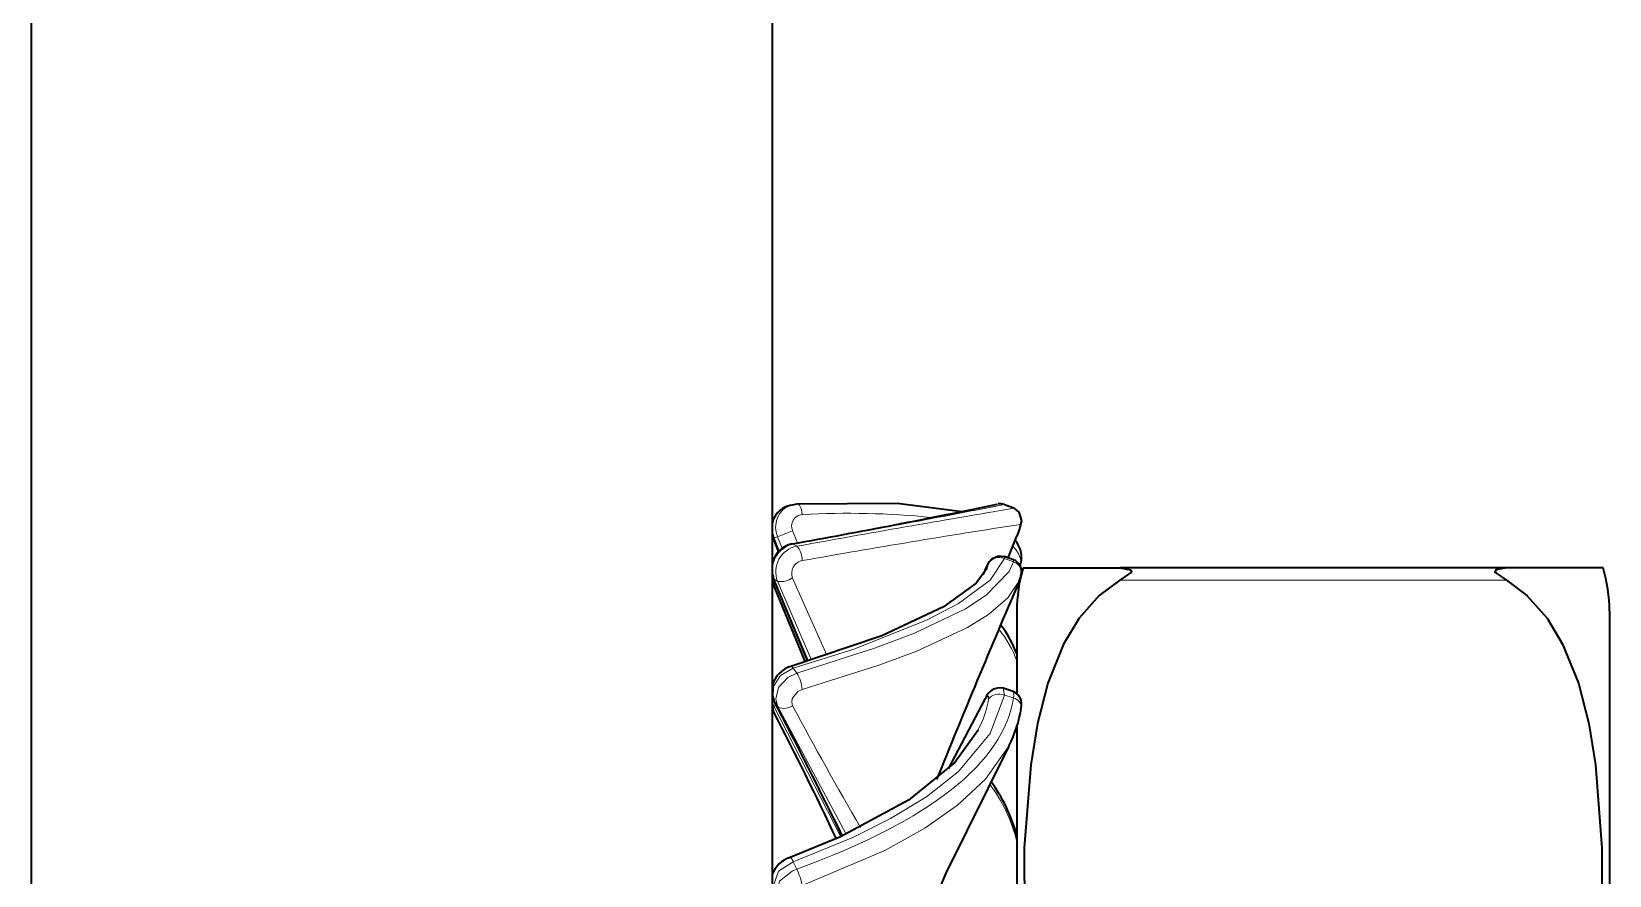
# Model space of a CAD drawing. Extents: x 291 to 834, y 188 to 661.
# Drawn here: x 675.26 to 681.65, y 295.58 to 299 of the extents above; entities that cross this region are included whole.
import ezdxf

# ---------------------------------------------------------------- set-up
doc = ezdxf.new("R2010")
doc.units = 0

msp = doc.modelspace()

# ---------------------------------------------------------------- linework, layer by layer
at = {"color": 7, "lineweight": 35}
for p, q in [((675.2588, 294.0792), (675.2588, 359.8392)), ((675.2588, 294.0792), (675.2588, 359.8392)), ((678.2588, 294.0792), (678.2588, 359.8392))]:
    msp.add_line(p, q, dxfattribs=at)
at = {"color": 7, "lineweight": 35, "ltscale": 0.000394511}
msp.add_line((678.3193, 297.0794), (678.3342, 297.0846), dxfattribs=at)
at = {"color": 7, "lineweight": 35, "ltscale": 0.000674667}
msp.add_line((678.333, 297.0842), (678.3595, 297.0894), dxfattribs=at)
at = {"color": 7, "lineweight": 13, "ltscale": 0.001006}
msp.add_line((679.2358, 297.0709), (679.1984, 297.0855), dxfattribs=at)
at = {"color": 7, "lineweight": 35, "ltscale": 0.001005}
msp.add_line((679.2361, 297.0709), (679.1987, 297.0856), dxfattribs=at)
at = {"color": 7, "lineweight": 35, "ltscale": 0.000342627}
msp.add_line((678.2588, 296.9628), (678.2629, 296.9498), dxfattribs=at)
at = {"color": 7, "lineweight": 13, "ltscale": 8.39649e-05}
msp.add_line((678.2629, 296.9498), (678.2661, 296.9509), dxfattribs=at)
at = {"color": 7, "lineweight": 35, "ltscale": 0.00144}
msp.add_line((678.2839, 296.8961), (678.2629, 296.9498), dxfattribs=at)
at = {"color": 7, "lineweight": 13, "ltscale": 0.000364724}
msp.add_line((678.2661, 296.9509), (678.2801, 296.955), dxfattribs=at)
at = {"color": 7, "lineweight": 13, "ltscale": 0.001404}
msp.add_line((678.2661, 296.9509), (678.2868, 296.8987), dxfattribs=at)
at = {"color": 7, "lineweight": 13, "ltscale": 0.001633}
msp.add_line((678.2801, 296.955), (678.3408, 296.9791), dxfattribs=at)
at = {"color": 7, "lineweight": 13, "ltscale": 0.001243}
msp.add_line((678.2987, 296.9089), (678.2801, 296.955), dxfattribs=at)
at = {"color": 7, "lineweight": 13, "ltscale": 0.001315}
msp.add_line((678.3608, 296.9304), (678.3408, 296.9791), dxfattribs=at)
at = {"color": 7, "lineweight": 13, "ltscale": 0.002361}
msp.add_line((679.2136, 296.8705), (679.2486, 296.9583), dxfattribs=at)
at = {"color": 7, "lineweight": 35, "ltscale": 0.002362}
msp.add_line((679.2136, 296.8705), (679.2487, 296.9583), dxfattribs=at)
at = {"color": 7, "lineweight": 13, "ltscale": 0.00011985}
msp.add_line((678.3389, 296.9265), (678.3436, 296.9255), dxfattribs=at)
at = {"color": 7, "lineweight": 13, "ltscale": 0.000403924}
msp.add_line((678.3436, 296.9255), (678.3575, 296.9173), dxfattribs=at)
at = {"color": 7, "lineweight": 13, "ltscale": 0.000201624}
msp.add_line((679.1984, 296.868), (679.198, 296.876), dxfattribs=at)
at = {"color": 7, "lineweight": 35, "ltscale": 0.000995477}
msp.add_line((679.2354, 296.8622), (679.198, 296.876), dxfattribs=at)
at = {"color": 7, "lineweight": 35, "ltscale": 0.000469639}
msp.add_line((679.119, 296.8183), (679.1116, 296.801), dxfattribs=at)
at = {"color": 7, "lineweight": 13, "ltscale": 0.000406128}
msp.add_line((679.1185, 296.8168), (679.1122, 296.8019), dxfattribs=at)
at = {"color": 7, "lineweight": 13, "ltscale": 0.000408825}
msp.add_line((679.1339, 296.8442), (679.1284, 296.8289), dxfattribs=at)
at = {"color": 7, "lineweight": 13, "ltscale": 0.000996768}
msp.add_line((679.2358, 296.8543), (679.1984, 296.868), dxfattribs=at)
at = {"color": 7, "lineweight": 13, "ltscale": 0.000197217}
msp.add_line((679.2354, 296.8622), (679.2358, 296.8543), dxfattribs=at)
at = {"color": 7, "lineweight": 35, "ltscale": 0.009785}
for p, q in [((679.2746, 296.8292), (679.666, 296.8292)), ((681.6227, 296.8292), (681.2313, 296.8292))]:
    msp.add_line(p, q, dxfattribs=at)
at = {"color": 7, "lineweight": 35, "ltscale": 0.039131}
msp.add_line((681.2313, 296.8292), (679.666, 296.8292), dxfattribs=at)
at = {"color": 7, "lineweight": 35, "ltscale": 0.000363342}
msp.add_line((678.2588, 296.801), (678.2634, 296.7872), dxfattribs=at)
at = {"color": 7, "lineweight": 35, "ltscale": 0.000356345}
msp.add_line((678.2588, 296.7754), (678.2633, 296.7619), dxfattribs=at)
at = {"color": 7, "lineweight": 35, "ltscale": 0.008484}
msp.add_line((678.3928, 296.4482), (678.2633, 296.7619), dxfattribs=at)
at = {"color": 7, "lineweight": 13, "ltscale": 0.000101514}
msp.add_line((678.2634, 296.7872), (678.2661, 296.7842), dxfattribs=at)
at = {"color": 7, "lineweight": 35, "ltscale": 0.009093}
msp.add_line((678.4029, 296.4513), (678.2634, 296.7872), dxfattribs=at)
at = {"color": 7, "lineweight": 13, "ltscale": 0.000413176}
msp.add_line((678.2661, 296.7842), (678.2801, 296.7754), dxfattribs=at)
at = {"color": 7, "lineweight": 13, "ltscale": 0.009005}
msp.add_line((678.2661, 296.7842), (678.4055, 296.4521), dxfattribs=at)
at = {"color": 7, "lineweight": 13, "ltscale": 0.008694}
msp.add_line((678.2661, 296.7712), (678.4009, 296.4506), dxfattribs=at)
at = {"color": 7, "lineweight": 13, "ltscale": 0.008697}
msp.add_line((678.4178, 296.4559), (678.2801, 296.7754), dxfattribs=at)
at = {"color": 7, "lineweight": 13, "ltscale": 0.008554}
msp.add_line((678.4792, 296.4753), (678.3408, 296.7883), dxfattribs=at)
at = {"color": 7, "lineweight": 35, "ltscale": 0.000626425}
msp.add_line((679.2656, 296.7979), (679.2573, 296.7743), dxfattribs=at)
at = {"color": 7, "lineweight": 13, "ltscale": 0.039131}
msp.add_line((681.2313, 296.7792), (679.666, 296.7792), dxfattribs=at)
at = {"color": 7, "lineweight": 35, "ltscale": 0.008369}
msp.add_line((679.2487, 296.6546), (679.2487, 296.3199), dxfattribs=at)
at = {"color": 7, "lineweight": 35, "ltscale": 0.097885}
msp.add_line((681.6486, 296.6546), (681.6486, 292.7392), dxfattribs=at)
at = {"color": 7, "lineweight": 13, "ltscale": 0.000613291}
msp.add_line((678.3436, 296.4235), (678.3575, 296.4033), dxfattribs=at)
at = {"color": 7, "lineweight": 35, "ltscale": 0.000433828}
msp.add_line((678.2587, 296.3093), (678.265, 296.2931), dxfattribs=at)
at = {"color": 7, "lineweight": 35, "ltscale": 0.008068}
msp.add_line((679.1206, 296.3011), (678.9714, 296.015), dxfattribs=at)
at = {"color": 7, "lineweight": 13, "ltscale": 0.000196193}
msp.add_line((679.1185, 296.2935), (679.1206, 296.3011), dxfattribs=at)
at = {"color": 7, "lineweight": 13, "ltscale": 0.000706853}
msp.add_line((679.1984, 296.314), (679.1931, 296.3418), dxfattribs=at)
at = {"color": 7, "lineweight": 35, "ltscale": 0.00097367}
msp.add_line((679.2303, 296.3306), (679.1931, 296.3418), dxfattribs=at)
at = {"color": 7, "lineweight": 13, "ltscale": 0.000975891}
msp.add_line((679.2358, 296.3031), (679.1984, 296.314), dxfattribs=at)
at = {"color": 7, "lineweight": 35, "ltscale": 0.00042008}
msp.add_line((678.2649, 296.2457), (678.2588, 296.2613), dxfattribs=at)
at = {"color": 7, "lineweight": 13, "ltscale": 0.000626133}
msp.add_line((678.2661, 296.2912), (678.2801, 296.2704), dxfattribs=at)
at = {"color": 7, "lineweight": 13, "ltscale": 0.000350092}
msp.add_line((678.2661, 296.2668), (678.2725, 296.2793), dxfattribs=at)
at = {"color": 7, "lineweight": 13, "ltscale": 0.014786}
msp.add_line((678.2661, 296.2668), (678.5359, 295.7405), dxfattribs=at)
at = {"color": 7, "lineweight": 13, "ltscale": 0.014736}
msp.add_line((678.5574, 295.7503), (678.2801, 296.2704), dxfattribs=at)
at = {"color": 7, "lineweight": 13, "ltscale": 0.007749}
msp.add_line((679.1185, 296.2935), (678.9753, 296.0186), dxfattribs=at)
at = {"color": 7, "lineweight": 35, "ltscale": 0.016496}
msp.add_line((679.2487, 296.1852), (679.2487, 295.5254), dxfattribs=at)
at = {"color": 7, "lineweight": 13, "ltscale": 0.000821892}
msp.add_line((678.3436, 295.6388), (678.3575, 295.609), dxfattribs=at)
at = {"color": 7, "lineweight": 35}
for points in [[(678.3595, 297.0894), (678.7645, 297.0911), (679.0268, 297.058)], [(679.2361, 297.0709), (679.2571, 297.0554), (679.2681, 297.0199), (679.2582, 296.983), (679.2487, 296.9583)], [(679.119, 296.8183), (679.1375, 296.8552), (679.1488, 296.8678), (679.1746, 296.8787), (679.198, 296.876)], [(679.1284, 296.8289), (679.0837, 296.7675), (678.9518, 296.6713), (678.7015, 296.5542), (678.3338, 296.4304)], [(679.666, 296.8292), (679.7093, 296.8219), (679.7126, 296.8128), (679.666, 296.7792)], [(681.2313, 296.8292), (681.188, 296.8219), (681.1847, 296.8128), (681.2313, 296.7792)], [(679.666, 296.7792), (679.5829, 296.7183), (679.501, 296.6253), (679.4382, 296.5206), (679.3746, 296.3625), (679.3325, 296.1993), (679.3052, 296.0316), (679.2791, 295.696), (679.2812, 295.1641), (679.3147, 294.809), (679.35, 294.6321), (679.4352, 294.3939), (679.5009, 294.2833), (679.5745, 294.198), (679.666, 294.1292)], [(681.2313, 296.7792), (681.3143, 296.7183), (681.3962, 296.6253), (681.459, 296.5206), (681.5227, 296.3625), (681.5648, 296.1993), (681.5921, 296.0316), (681.6182, 295.696), (681.6161, 295.1641), (681.5826, 294.809), (681.5472, 294.6321), (681.4621, 294.3939), (681.3964, 294.2833), (681.3228, 294.198), (681.2313, 294.1292)], [(679.0916, 296.1716), (678.9978, 296.0416), (678.8105, 295.8884), (678.5347, 295.74), (678.3306, 295.6567)], [(679.2162, 296.1078), (678.9606, 295.59), (678.8463, 295.3162), (678.806, 295.1781)]]:
    msp.add_lwpolyline(points, dxfattribs=at)
at = {"color": 7, "lineweight": 13}
for points in [[(679.1984, 296.868), (679.1406, 296.7799), (679.0131, 296.6849), (678.8832, 296.6171), (678.5887, 296.5009), (678.3436, 296.4235)], [(678.3575, 296.4033), (678.6771, 296.5052), (678.8344, 296.5652), (679.0409, 296.6643), (679.1243, 296.7185), (679.2183, 296.8152), (679.2358, 296.8543)], [(679.1339, 296.8442), (679.1345, 296.8467), (679.1344, 296.8477), (679.1332, 296.8466), (679.1304, 296.8421), (679.1185, 296.8168)], [(678.38, 296.3373), (678.6904, 296.4353), (678.8438, 296.4927), (679.0487, 296.588), (679.1337, 296.6405), (679.2123, 296.7076), (679.2573, 296.7743)], [(678.3436, 296.4235), (678.2924, 296.394), (678.2632, 296.3492), (678.2615, 296.3029), (678.2661, 296.2912)], [(678.2801, 296.2704), (678.2725, 296.2994), (678.2842, 296.3456), (678.3212, 296.386), (678.3575, 296.4033)], [(678.3408, 296.2707), (678.337, 296.2852), (678.3394, 296.3005), (678.3616, 296.3286), (678.38, 296.3373)], [(679.1984, 296.314), (679.1403, 296.1591), (679.0121, 296.0045), (678.8831, 295.9026), (678.7375, 295.8137), (678.5847, 295.7373), (678.3436, 295.6388)], [(679.1339, 296.2975), (679.1344, 296.3069), (679.1339, 296.3087), (679.1326, 296.3099), (679.1315, 296.31), (679.1298, 296.3092), (679.1257, 296.3051), (679.1185, 296.2935)], [(678.38, 295.5431), (678.7142, 295.6853), (678.8759, 295.7751), (679.009, 295.8683), (679.122, 295.9734), (679.2162, 296.1078)], [(678.3436, 295.6388), (678.2831, 295.6012), (678.2618, 295.5384)], [(678.2756, 295.5085), (678.2874, 295.5605), (678.3384, 295.6008), (678.3575, 295.609)]]:
    msp.add_lwpolyline(points, dxfattribs=at)
for centre, radius, start, end in [((678.3554, 296.9901), 0.0969, 112.01514, 203.70314), ((678.3691, 296.9948), 0.097, 112.03621, 204.0707), ((664.8702, 371.2862), 75.5713, 280.269959, 280.929291), ((692.0912, 221.0157), 77.134, 99.593864, 100.256139), ((679.1801, 297.0396), 0.0495, 68.23855, 102.15356), ((679.2172, 297.0243), 0.0502, 338.51365, 68.11443), ((678.3835, 296.9992), 0.0468, 94.43183, 205.2675), ((678.5718, 293.7952), 3.2555, 84.14598, 93.37761), ((685.4317, 257.1239), 40.356, 98.79132, 100.06339), ((679.1028, 297.0363), 0.1646, 331.81953, 349.30276), ((678.3651, 296.8217), 0.1061, 101.67415, 200.79896), ((678.3787, 296.8135), 0.1061, 101.50012, 201.17002), ((678.2883, 296.8597), 0.091, 359.58844, 39.70249), ((679.1389, 296.8254), 0.1315, 18.03165, 44.63754), ((679.222, 296.8835), 0.0453, 337.37991, 17.34731), ((678.3896, 296.8073), 0.0527, 100.61001, 201.32334), ((679.178, 296.8228), 0.0493, 65.65756, 154.09389), ((679.2199, 296.8095), 0.0473, 339.14965, 70.40726), ((679.2029, 296.8598), 0.0615, 341.16872, 5.86441), ((678.354, 296.8082), 0.0953, 184.95567, 202.80776), ((678.2729, 296.7638), 0.00995, 132.69294, 191.08673), ((678.2906, 296.8631), 0.0894, 263.15167, 303.87426), ((678.8762, 296.3252), 0.3934, 18.78091, 40.49155), ((678.3323, 296.4189), 0.0119, 22.43909, 82.80721), ((678.2164, 296.3195), 0.1645, 6.21673, 30.70095), ((678.3155, 296.2949), 0.0567, 169.37058, 209.62126), ((679.1755, 296.2648), 0.0537, 65.07192, 141.8783), ((679.208, 296.3137), 0.0288, 339.14591, 36.973), ((679.2263, 296.2623), 0.0413, 359.00552, 76.75253), ((678.2866, 296.2548), 0.0236, 149.38237, 202.86215), ((645.6468, 279.3165), 36.7716, 26.53585, 27.49196), ((692.6632, 303.938), 16.2454, 208.16166, 210.15128), ((678.7115, 296.3695), 0.4285, 332.48499, 350.31219), ((678.6121, 295.5655), 0.655, 13.6487, 36.50554), ((678.3116, 295.6311), 0.0322, 13.44657, 53.61993), ((678.1052, 295.4854), 0.281, 11.85774, 26.08482)]:
    msp.add_arc(centre, radius, start, end, dxfattribs=at)
at = {"color": 7, "lineweight": 35}
for centre, radius, start, end in [((678.3514, 296.9897), 0.0953, 108.95992, 166.47694), ((673.5975, 323.635), 27.1257, 280.06658, 281.85406), ((679.1802, 297.0383), 0.0508, 68.68176, 98.4245), ((679.1109, 296.8476), 0.1621, 17.77041, 35.74307), ((678.3588, 296.8256), 0.1028, 101.12095, 166.36278), ((679.1651, 296.8743), 0.1029, 339.76963, 12.76622), ((679.2166, 296.8142), 0.0516, 341.62308, 68.66492), ((679.8491, 296.6546), 0.6005, 163.09473, 179.99558), ((681.0482, 296.6546), 0.6005, 0.00441, 16.90527), ((714.2206, 281.7518), 38.0536, 156.74854, 158.05547), ((678.8643, 296.3432), 0.4083, 19.73482, 38.69328), ((678.3643, 296.3248), 0.1099, 106.09365, 164.10376), ((679.1802, 296.282), 0.0616, 77.85735, 162.27926), ((679.2114, 296.2769), 0.0571, 344.55483, 70.56667), ((662.5831, 288.0514), 17.7153, 25.73344, 27.72451), ((664.3679, 289.0549), 15.6469, 25.26309, 27.35826), ((678.7646, 296.3422), 0.5088, 332.56845, 350.88284), ((678.6103, 295.5751), 0.6604, 14.84685, 36.16022), ((678.3655, 295.5475), 0.1143, 107.8008, 159.47081)]:
    msp.add_arc(centre, radius, start, end, dxfattribs=at)
at = {"color": 7, "lineweight": 13}
for centre, major_axis, ratio, start_param, end_param in [((678.3618, 297.0394), (0.0023, -0.05), 0.370729, 1.677928, 3.246022), ((355.6537, 338.1985), (323.5839, -41.8831), 0.036032, 6.213936, 6.282131), ((678.3233, 296.2955), (0.0443, 0.0233), 0.604041, 3.208203, 4.792608)]:
    msp.add_ellipse(centre, major_axis=major_axis, ratio=ratio, start_param=start_param, end_param=end_param, dxfattribs=at)

doc.saveas('drawing.dxf')
